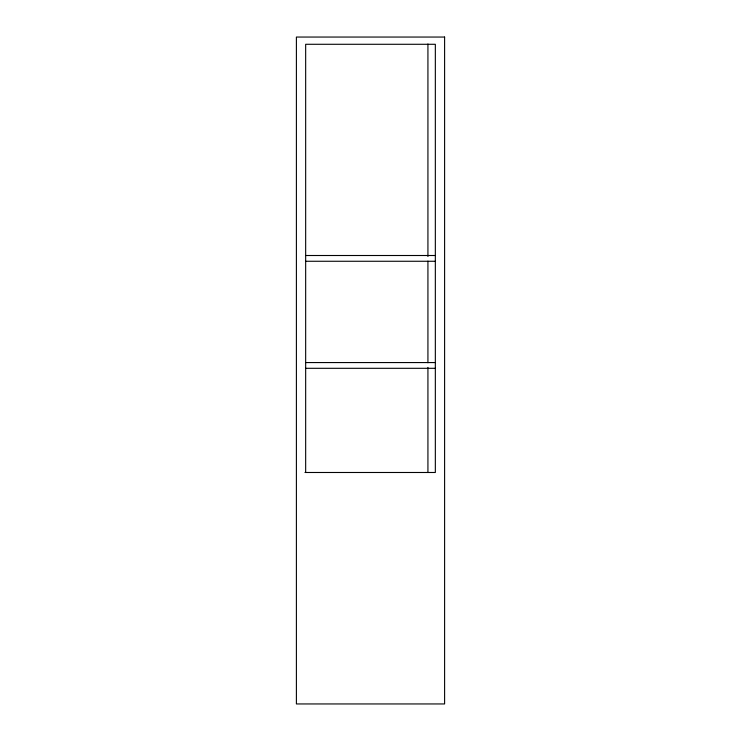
<?xml version="1.0" encoding="UTF-8"?>
<svg xmlns="http://www.w3.org/2000/svg" width="741" height="741" viewBox="0 0 741 741"><rect width="100%" height="100%" fill="white"/><g stroke="black" fill="none" stroke-linecap="round" stroke-linejoin="round"><path stroke-width="1.11" d="M305.663 255.506L435.338 255.506M305.663 261.267L435.338 261.267M305.663 362.562L435.338 362.562M305.663 368.305L435.338 368.305M304.959 472.489L435.338 472.489L435.338 44.284L305.663 44.284L305.663 472.489M427.928 43.988L427.928 256.506M427.928 261.128L427.928 362.766M427.928 367.388L427.928 472.489M444.6 37.05L296.4 37.05L296.4 703.95L444.6 703.95L444.6 37.05"/></g></svg>
